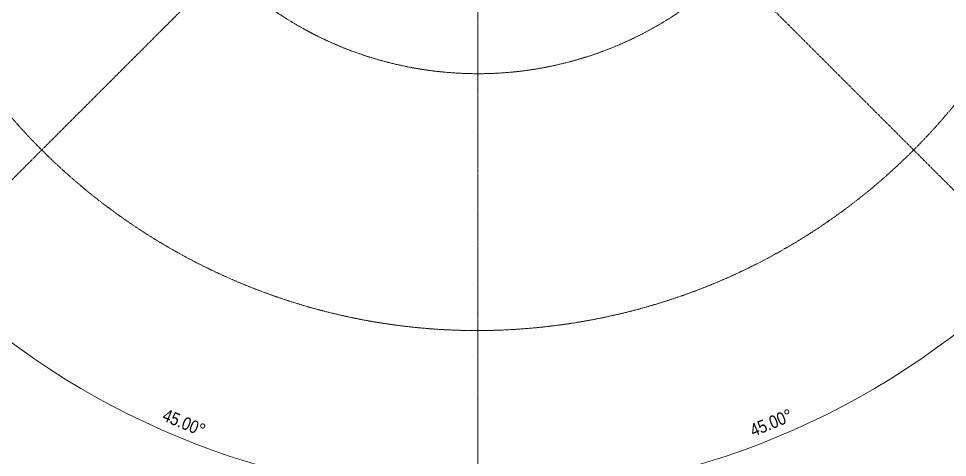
# Model space of a CAD drawing. Header units: millimetres. Extents: x 223 to 163467, y -12002 to 99672.
# Drawn here: x 82144 to 91184, y 11862 to 16134 of the extents above; entities that cross this region are included whole.
import ezdxf

# ---------------------------------------------------------------- set-up
doc = ezdxf.new("R2010")
doc.units = ezdxf.units.MM
doc.linetypes.add('ADSK_Линия сетки', pattern=[21, 12, -3, 3, -3])
doc.layers.add('A-ANNO-DIMS', color=7, linetype='Continuous', lineweight=9)
doc.layers.add('S-GRID', color=7, linetype='Continuous', lineweight=9)
doc.styles.add('GOST Common_I_6', font='ARIALN.TTF', dxfattribs={"height": 125})
doc.dimstyles.new('Диагональ_-_Gost_2_5мм', dxfattribs={"dimscale": 304.8, "dimtxt": 125.714375, "dimasz": 0.492126, "dimexe": 0.393701, "dimexo": 0.246063, "dimgap": 0.287073, "dimtad": 1, "dimdec": 0, "dimzin": 0, "dimdsep": 46, "dimtxsty": 'GOST Common_I_6', "dimsah": 1, "dimcen": 0.09, "dimdle": 0.393701, "dimazin": 0, "dimtfac": 1, "dimtdec": 4, "dimtix": 1, "dimtmove": 0, "dimatfit": 3, "dimfxl": 1, "dimtvp": 1, "dimtfill": 1, "dimtolj": 1, "dimtzin": 0, "dimarcsym": 2})

# ---------------------------------------------------------------- blocks, each defined once
blk = doc.blocks.new('*D338')
at = {"layer": 'A-ANNO-DIMS', "color": 0, "lineweight": -2, "transparency": 16777216}
for p, q in [((92115.2, 13595.1), (91913.7, 13796.7)), ((86612.7, 11315.9), (86612.7, 11600.9))]:
    blk.add_line(p, q, dxfattribs=at)
blk.add_arc((86612.7, 19097.7), 7616.7, 271.12837, 313.87163, dxfattribs=at)
at = {"layer": 'A-ANNO-DIMS', "color": 0, "transparency": 16777216}
for points in [[(91873.9, 13624.6), (91908.9, 13588.9), (91998.5, 13711.8)], [(86762.9, 11457.4), (86762.4, 11507.4), (86612.7, 11480.9)]]:
    blk.add_solid(points, dxfattribs=at)
at = {"layer": 'Defpoints', "color": 0, "transparency": 16777216}
for p in [(86612.7, 19097.7), (92168.2, 13542.1), (88584, 11740.4), (86612.7, 11240.9)]:
    blk.add_point(p, dxfattribs=at)
at = {"layer": 'A-ANNO-DIMS', "color": 0, "transparency": 16777216, "insert": (89470.1, 12199.3), "char_height": 125, "width": 588.088, "attachment_point": 5, "rotation": 22.5, "style": 'GOST Common_I_6', "bg_fill": 3, "box_fill_scale": 1.1, "bg_fill_color": 256, "bg_fill_true_color": 13158600, "bg_fill_transparency": 0}
blk.add_mtext('\\A1;45.00°', dxfattribs=at)
blk = doc.blocks.new('*D340')
at = {"layer": 'A-ANNO-DIMS', "color": 0, "lineweight": -2, "transparency": 16777216}
for p, q in [((81110.1, 13595.1), (81311.7, 13796.7)), ((86612.7, 11315.9), (86612.7, 11600.9))]:
    blk.add_line(p, q, dxfattribs=at)
blk.add_arc((86612.7, 19097.7), 7616.7, 226.12837, 268.87163, dxfattribs=at)
at = {"layer": 'A-ANNO-DIMS', "color": 0, "transparency": 16777216}
for points in [[(81316.4, 13588.9), (81351.4, 13624.6), (81226.8, 13711.8)], [(86462.9, 11507.4), (86462.4, 11457.4), (86612.7, 11480.9)]]:
    blk.add_solid(points, dxfattribs=at)
at = {"layer": 'Defpoints', "color": 0, "transparency": 16777216}
for p in [(86612.7, 19097.7), (81057.1, 13542.1), (82804.3, 12501.4), (86612.7, 11240.9)]:
    blk.add_point(p, dxfattribs=at)
at = {"layer": 'A-ANNO-DIMS', "color": 0, "transparency": 16777216, "insert": (83755.3, 12199.3), "char_height": 125, "width": 588.088, "attachment_point": 5, "rotation": 337.5, "style": 'GOST Common_I_6', "bg_fill": 3, "box_fill_scale": 1.1, "bg_fill_color": 256, "bg_fill_true_color": 13158600, "bg_fill_transparency": 0}
blk.add_mtext('\\A1;45.00°', dxfattribs=at)
blk = doc.blocks.new('оси')
at = {"layer": 'S-GRID', "linetype": 'ADSK_Линия сетки'}
for q in [(80436.2, 12921.1), (86612.7, 8288.8), (92851.2, 12859.1)]:
    blk.add_line((86612.7, 19097.7), q, dxfattribs=at)
blk.add_arc((86612.7, 19097.7), 6000, 192.09621, 182.95219, dxfattribs=at)
at = {"layer": 'A-ANNO-DIMS'}
dim = blk.add_angular_dim_3p(base=(88584, 11740.4), center=(86612.7, 19097.7), p1=(86612.7, 11240.9), p2=(92168.2, 13542.1), dimstyle='Диагональ_-_Gost_2_5мм', override={"dimpost": '<>', "dimfxl": 6013.290219}, dxfattribs=at)
dim.commit()
dim.dimension.update_dxf_attribs({"geometry": '*D338', "text_midpoint": (89470.1, 12199.3)})
dim = blk.add_angular_dim_3p(base=(82804.3, 12501.4), center=(86612.7, 19097.7), p1=(81057.1, 13542.1), p2=(86612.7, 11240.9), dimstyle='Диагональ_-_Gost_2_5мм', override={"dimpost": '<>', "dimfxl": 6013.290219}, dxfattribs=at)
dim.commit()
dim.dimension.update_dxf_attribs({"geometry": '*D340', "text_midpoint": (83755.3, 12199.3)})
at = {"layer": 'S-GRID', "linetype": 'ADSK_Линия сетки'}
blk.add_arc((86612.7, 19097.7), 3500, 177.33151, 161.43745, dxfattribs=at)

msp = doc.modelspace()

# ---------------------------------------------------------------- block references
at = {"lineweight": 15}
msp.add_blockref('оси', (0, 0), dxfattribs=at)

doc.saveas('drawing.dxf')
